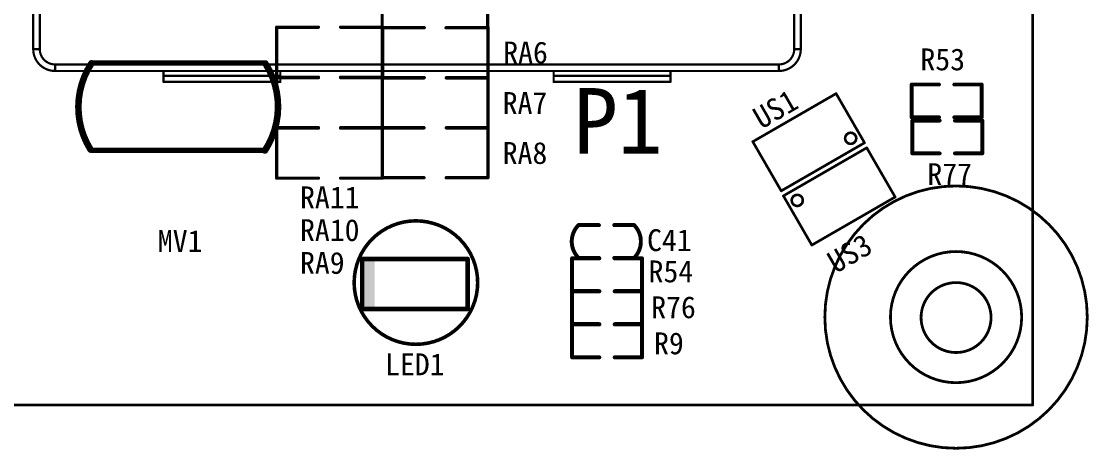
# Model space of a CAD drawing. Extents: x 780 to 1278, y 406 to 602.
# Drawn here: x 1119.8 to 1168.6, y 519.57 to 539.16 of the extents above; entities that cross this region are included whole.
import ezdxf

# ---------------------------------------------------------------- set-up
doc = ezdxf.new("R2010")
doc.units = 0
doc.header["$MEASUREMENT"] = 0
doc.layers.get('0').update_dxf_attribs({"linetype": 'CONTINUOUS'})
doc.layers.add('KEEPOUTLAYER', color=6, linetype='CONTINUOUS')
doc.layers.add('TOPOVERLAY', color=7, linetype='CONTINUOUS')
doc.styles.get("Standard").update_dxf_attribs({"font": ''})
doc.styles.get('Standard').set_extended_font_data('SimSun')

# ---------------------------------------------------------------- blocks, each defined once
blk = doc.blocks.new('MV_2')
at = {"layer": 'TOPOVERLAY', "const_width": 0.3}
for points in [[(-4.009, -1.964, -0.29277), (-3.966, 1.981)], [(4.009, 1.938, -0.29277), (3.966, -2.007)]]:
    blk.add_lwpolyline(points, format="xyb", dxfattribs=at)
at = {"layer": 'TOPOVERLAY'}
for points, const_width in [([(-4.041, 1.981, 1), (-3.891, 1.981, 1)], 0.15), ([(-4.023, 2, 1), (-3.908, 2, 1)], 0.115), ([(3.934, 1.938, 1), (4.084, 1.938, 1)], 0.15), ([(3.952, 2, 1), (4.067, 2, 1)], 0.115), ([(-4.084, -1.964, 1), (-3.934, -1.964, 1)], 0.15), ([(-4.067, -2, 1), (-3.952, -2, 1)], 0.115), ([(3.891, -2.007, 1), (4.041, -2.007, 1)], 0.15), ([(3.908, -2, 1), (4.023, -2, 1)], 0.115)]:
    blk.add_lwpolyline(points, format="xyb", close=True, dxfattribs=dict(at, const_width=const_width))
at = {"layer": 'TOPOVERLAY', "const_width": 0.23}
for points in [[(-3.966, 2), (4.009, 2)], [(-4.009, -2), (3.966, -2)]]:
    blk.add_lwpolyline(points, dxfattribs=at)
blk = doc.blocks.new('0805_19')
at = {"layer": 'TOPOVERLAY', "const_width": 0.15}
for points in [[(-2.413, 1.143), (-0.508, 1.143)], [(-2.413, -1.143), (-2.413, 1.143)], [(0.508, 1.143), (2.413, 1.143)], [(2.413, -1.143), (2.413, 1.143)], [(-2.413, -1.143), (-0.508, -1.143)], [(0.508, -1.143), (2.413, -1.143)]]:
    blk.add_lwpolyline(points, dxfattribs=at)
at = {"layer": 'TOPOVERLAY', "const_width": 0.075}
for points in [[(-2.451, 1.143, 1), (-2.375, 1.143, 1)], [(-2.451, 1.143, 1), (-2.375, 1.143, 1)], [(-0.546, 1.143, 1), (-0.47, 1.143, 1)], [(0.47, 1.143, 1), (0.546, 1.143, 1)], [(2.375, 1.143, 1), (2.451, 1.143, 1)], [(2.375, 1.143, 1), (2.451, 1.143, 1)], [(-2.451, -1.143, 1), (-2.375, -1.143, 1)], [(-2.451, -1.143, 1), (-2.375, -1.143, 1)], [(-0.546, -1.143, 1), (-0.47, -1.143, 1)], [(0.47, -1.143, 1), (0.546, -1.143, 1)], [(2.375, -1.143, 1), (2.451, -1.143, 1)], [(2.375, -1.143, 1), (2.451, -1.143, 1)]]:
    blk.add_lwpolyline(points, format="xyb", close=True, dxfattribs=at)
blk = doc.blocks.new('0805_20')
at = {"layer": 'TOPOVERLAY', "const_width": 0.15}
for points in [[(-0.508, 1.143), (-2.413, 1.143)], [(-2.413, 1.143), (-2.413, -1.143)], [(2.413, 1.143), (0.508, 1.143)], [(2.413, 1.143), (2.413, -1.143)], [(-0.508, -1.143), (-2.413, -1.143)], [(2.413, -1.143), (0.508, -1.143)]]:
    blk.add_lwpolyline(points, dxfattribs=at)
at = {"layer": 'TOPOVERLAY', "const_width": 0.075}
for points in [[(-2.451, 1.143, 1), (-2.375, 1.143, 1)], [(-2.451, 1.143, 1), (-2.375, 1.143, 1)], [(-0.546, 1.143, 1), (-0.47, 1.143, 1)], [(0.47, 1.143, 1), (0.546, 1.143, 1)], [(2.375, 1.143, 1), (2.451, 1.143, 1)], [(2.375, 1.143, 1), (2.451, 1.143, 1)], [(-2.451, -1.143, 1), (-2.375, -1.143, 1)], [(-2.451, -1.143, 1), (-2.375, -1.143, 1)], [(-0.546, -1.143, 1), (-0.47, -1.143, 1)], [(0.47, -1.143, 1), (0.546, -1.143, 1)], [(2.375, -1.143, 1), (2.451, -1.143, 1)], [(2.375, -1.143, 1), (2.451, -1.143, 1)]]:
    blk.add_lwpolyline(points, format="xyb", close=True, dxfattribs=at)
blk = doc.blocks.new('0805_21')
at = {"layer": 'TOPOVERLAY', "const_width": 0.15}
for points in [[(-0.508, 1.143), (-2.413, 1.143)], [(-2.413, 1.143), (-2.413, -1.143)], [(2.413, 1.143), (0.508, 1.143)], [(2.413, 1.143), (2.413, -1.143)], [(-0.508, -1.143), (-2.413, -1.143)], [(2.413, -1.143), (0.508, -1.143)]]:
    blk.add_lwpolyline(points, dxfattribs=at)
at = {"layer": 'TOPOVERLAY', "const_width": 0.075}
for points in [[(-2.451, 1.143, 1), (-2.375, 1.143, 1)], [(-2.451, 1.143, 1), (-2.375, 1.143, 1)], [(-0.546, 1.143, 1), (-0.47, 1.143, 1)], [(0.47, 1.143, 1), (0.546, 1.143, 1)], [(2.375, 1.143, 1), (2.451, 1.143, 1)], [(2.375, 1.143, 1), (2.451, 1.143, 1)], [(-2.451, -1.143, 1), (-2.375, -1.143, 1)], [(-2.451, -1.143, 1), (-2.375, -1.143, 1)], [(-0.546, -1.143, 1), (-0.47, -1.143, 1)], [(0.47, -1.143, 1), (0.546, -1.143, 1)], [(2.375, -1.143, 1), (2.451, -1.143, 1)], [(2.375, -1.143, 1), (2.451, -1.143, 1)]]:
    blk.add_lwpolyline(points, format="xyb", close=True, dxfattribs=at)
blk = doc.blocks.new('0805LED_83')
at = {"layer": 'TOPOVERLAY', "const_width": 0.203}
for points in [[(-2.591, -1.137), (-2.591, 1.149)], [(-2.591, 1.149), (-0.686, 1.149)], [(-0.686, 1.149), (0.33, 1.149)], [(0.33, 1.149), (2.235, 1.149)], [(2.235, -1.137), (2.235, 1.149)], [(-2.591, -1.137), (-0.686, -1.137)], [(-0.686, -1.137), (0.33, -1.137)], [(0.33, -1.137), (2.235, -1.137)]]:
    blk.add_lwpolyline(points, dxfattribs=at)
at = {"layer": 'TOPOVERLAY', "const_width": 0.102}
for points in [[(-2.642, 1.149, 1), (-2.54, 1.149, 1)], [(-2.642, 1.149, 1), (-2.54, 1.149, 1)], [(-0.737, 1.149, 1), (-0.635, 1.149, 1)], [(-0.737, 1.149, 1), (-0.635, 1.149, 1)], [(0.279, 1.149, 1), (0.381, 1.149, 1)], [(0.279, 1.149, 1), (0.381, 1.149, 1)], [(2.184, 1.149, 1), (2.286, 1.149, 1)], [(2.184, 1.149, 1), (2.286, 1.149, 1)], [(-2.642, -1.137, 1), (-2.54, -1.137, 1)], [(-2.642, -1.137, 1), (-2.54, -1.137, 1)], [(-0.737, -1.137, 1), (-0.635, -1.137, 1)], [(-0.737, -1.137, 1), (-0.635, -1.137, 1)], [(0.279, -1.137, 1), (0.381, -1.137, 1)], [(0.279, -1.137, 1), (0.381, -1.137, 1)], [(2.184, -1.137, 1), (2.286, -1.137, 1)], [(2.184, -1.137, 1), (2.286, -1.137, 1)]]:
    blk.add_lwpolyline(points, format="xyb", close=True, dxfattribs=at)
at = {"layer": 'TOPOVERLAY'}
blk.add_solid([(-2.574, -1.136), (-2.015, -1.136), (-2.574, 1.15), (-2.015, 1.15)], dxfattribs=at)
blk = doc.blocks.new('0603_106')
at = {"layer": 'TOPOVERLAY', "const_width": 0.178}
for points in [[(-0.75, 1.6), (0.75, 1.6)], [(-0.75, 1.6), (-0.75, 0.35)], [(0.75, 1.6), (0.75, 0.35)], [(-0.75, -0.35), (-0.75, -1.6)], [(0.75, -0.35), (0.75, -1.6)], [(-0.75, -1.6), (0.75, -1.6)]]:
    blk.add_lwpolyline(points, dxfattribs=at)
at = {"layer": 'TOPOVERLAY', "const_width": 0.0889}
for points in [[(-0.794, 1.6, 1), (-0.706, 1.6, 1)], [(-0.794, 1.6, 1), (-0.706, 1.6, 1)], [(0.706, 1.6, 1), (0.794, 1.6, 1)], [(0.706, 1.6, 1), (0.794, 1.6, 1)], [(-0.794, 0.35, 1), (-0.706, 0.35, 1)], [(0.706, 0.35, 1), (0.794, 0.35, 1)], [(-0.794, -0.35, 1), (-0.706, -0.35, 1)], [(0.706, -0.35, 1), (0.794, -0.35, 1)], [(-0.794, -1.6, 1), (-0.706, -1.6, 1)], [(-0.794, -1.6, 1), (-0.706, -1.6, 1)], [(0.706, -1.6, 1), (0.794, -1.6, 1)], [(0.706, -1.6, 1), (0.794, -1.6, 1)]]:
    blk.add_lwpolyline(points, format="xyb", close=True, dxfattribs=at)
blk = doc.blocks.new('0805_169')
at = {"layer": 'TOPOVERLAY', "const_width": 0.15}
for points in [[(-2.413, 1.143), (-0.508, 1.143)], [(-2.413, -1.143), (-2.413, 1.143)], [(0.508, 1.143), (2.413, 1.143)], [(2.413, -1.143), (2.413, 1.143)], [(-2.413, -1.143), (-0.508, -1.143)], [(0.508, -1.143), (2.413, -1.143)]]:
    blk.add_lwpolyline(points, dxfattribs=at)
at = {"layer": 'TOPOVERLAY', "const_width": 0.075}
for points in [[(-2.451, 1.143, 1), (-2.375, 1.143, 1)], [(-2.451, 1.143, 1), (-2.375, 1.143, 1)], [(-0.546, 1.143, 1), (-0.47, 1.143, 1)], [(0.47, 1.143, 1), (0.546, 1.143, 1)], [(2.375, 1.143, 1), (2.451, 1.143, 1)], [(2.375, 1.143, 1), (2.451, 1.143, 1)], [(-2.451, -1.143, 1), (-2.375, -1.143, 1)], [(-2.451, -1.143, 1), (-2.375, -1.143, 1)], [(-0.546, -1.143, 1), (-0.47, -1.143, 1)], [(0.47, -1.143, 1), (0.546, -1.143, 1)], [(2.375, -1.143, 1), (2.451, -1.143, 1)], [(2.375, -1.143, 1), (2.451, -1.143, 1)]]:
    blk.add_lwpolyline(points, format="xyb", close=True, dxfattribs=at)
blk = doc.blocks.new('0603C_207')
at = {"layer": 'TOPOVERLAY', "const_width": 0.18}
for points in [[(-0.75, 1.283, -0.414214), (0.75, 1.283)], [(0.75, -1.257, -0.414214), (-0.75, -1.257)]]:
    blk.add_lwpolyline(points, format="xyb", dxfattribs=at)
for points in [[(-0.75, 1.283), (-0.75, 0.35)], [(0.75, 1.283), (0.75, 0.35)], [(-0.75, -0.35), (-0.75, -1.257)], [(0.75, -0.35), (0.75, -1.257)]]:
    blk.add_lwpolyline(points, dxfattribs=at)
at = {"layer": 'TOPOVERLAY', "const_width": 0.09}
for points in [[(-0.795, 1.283, 1), (-0.705, 1.283, 1)], [(-0.795, 1.283, 1), (-0.705, 1.283, 1)], [(0.705, 1.283, 1), (0.795, 1.283, 1)], [(0.705, 1.283, 1), (0.795, 1.283, 1)], [(-0.795, 0.35, 1), (-0.705, 0.35, 1)], [(0.705, 0.35, 1), (0.795, 0.35, 1)], [(-0.795, -0.35, 1), (-0.705, -0.35, 1)], [(0.705, -0.35, 1), (0.795, -0.35, 1)], [(-0.795, -1.257, 1), (-0.705, -1.257, 1)], [(-0.795, -1.257, 1), (-0.705, -1.257, 1)], [(0.705, -1.257, 1), (0.795, -1.257, 1)], [(0.705, -1.257, 1), (0.795, -1.257, 1)]]:
    blk.add_lwpolyline(points, format="xyb", close=True, dxfattribs=at)
blk = doc.blocks.new('0603_208')
at = {"layer": 'TOPOVERLAY', "const_width": 0.178}
for points in [[(-0.75, 0.35), (-0.75, 1.6)], [(0.75, 1.6), (-0.75, 1.6)], [(0.75, 0.35), (0.75, 1.6)], [(-0.75, -1.6), (-0.75, -0.35)], [(0.75, -1.6), (0.75, -0.35)], [(0.75, -1.6), (-0.75, -1.6)]]:
    blk.add_lwpolyline(points, dxfattribs=at)
at = {"layer": 'TOPOVERLAY', "const_width": 0.0889}
for points in [[(-0.794, 1.6, 1), (-0.706, 1.6, 1)], [(-0.794, 1.6, 1), (-0.706, 1.6, 1)], [(0.706, 1.6, 1), (0.794, 1.6, 1)], [(0.706, 1.6, 1), (0.794, 1.6, 1)], [(-0.794, 0.35, 1), (-0.706, 0.35, 1)], [(0.706, 0.35, 1), (0.794, 0.35, 1)], [(-0.794, -0.35, 1), (-0.706, -0.35, 1)], [(0.706, -0.35, 1), (0.794, -0.35, 1)], [(-0.794, -1.6, 1), (-0.706, -1.6, 1)], [(-0.794, -1.6, 1), (-0.706, -1.6, 1)], [(0.706, -1.6, 1), (0.794, -1.6, 1)], [(0.706, -1.6, 1), (0.794, -1.6, 1)]]:
    blk.add_lwpolyline(points, format="xyb", close=True, dxfattribs=at)
blk = doc.blocks.new('0603_209')
at = {"layer": 'TOPOVERLAY', "const_width": 0.178}
for points in [[(-0.75, 0.35), (-0.75, 1.6)], [(0.75, 1.6), (-0.75, 1.6)], [(0.75, 0.35), (0.75, 1.6)], [(-0.75, -1.6), (-0.75, -0.35)], [(0.75, -1.6), (0.75, -0.35)], [(0.75, -1.6), (-0.75, -1.6)]]:
    blk.add_lwpolyline(points, dxfattribs=at)
at = {"layer": 'TOPOVERLAY', "const_width": 0.0889}
for points in [[(-0.794, 1.6, 1), (-0.706, 1.6, 1)], [(-0.794, 1.6, 1), (-0.706, 1.6, 1)], [(0.706, 1.6, 1), (0.794, 1.6, 1)], [(0.706, 1.6, 1), (0.794, 1.6, 1)], [(-0.794, 0.35, 1), (-0.706, 0.35, 1)], [(0.706, 0.35, 1), (0.794, 0.35, 1)], [(-0.794, -0.35, 1), (-0.706, -0.35, 1)], [(0.706, -0.35, 1), (0.794, -0.35, 1)], [(-0.794, -1.6, 1), (-0.706, -1.6, 1)], [(-0.794, -1.6, 1), (-0.706, -1.6, 1)], [(0.706, -1.6, 1), (0.794, -1.6, 1)], [(0.706, -1.6, 1), (0.794, -1.6, 1)]]:
    blk.add_lwpolyline(points, format="xyb", close=True, dxfattribs=at)
blk = doc.blocks.new('0603_210')
at = {"layer": 'TOPOVERLAY', "const_width": 0.178}
for points in [[(-0.75, 1.6), (-0.75, 0.35)], [(-0.75, 1.6), (0.75, 1.6)], [(0.75, 1.6), (0.75, 0.35)], [(-0.75, -0.35), (-0.75, -1.6)], [(0.75, -0.35), (0.75, -1.6)], [(-0.75, -1.6), (0.75, -1.6)]]:
    blk.add_lwpolyline(points, dxfattribs=at)
at = {"layer": 'TOPOVERLAY', "const_width": 0.0889}
for points in [[(-0.794, 1.6, 1), (-0.706, 1.6, 1)], [(-0.794, 1.6, 1), (-0.706, 1.6, 1)], [(0.706, 1.6, 1), (0.794, 1.6, 1)], [(0.706, 1.6, 1), (0.794, 1.6, 1)], [(-0.794, 0.35, 1), (-0.706, 0.35, 1)], [(0.706, 0.35, 1), (0.794, 0.35, 1)], [(-0.794, -0.35, 1), (-0.706, -0.35, 1)], [(0.706, -0.35, 1), (0.794, -0.35, 1)], [(-0.794, -1.6, 1), (-0.706, -1.6, 1)], [(-0.794, -1.6, 1), (-0.706, -1.6, 1)], [(0.706, -1.6, 1), (0.794, -1.6, 1)], [(0.706, -1.6, 1), (0.794, -1.6, 1)]]:
    blk.add_lwpolyline(points, format="xyb", close=True, dxfattribs=at)
blk = doc.blocks.new('0603_211')
at = {"layer": 'TOPOVERLAY', "const_width": 0.178}
for points in [[(-0.75, 1.6), (-0.75, 0.35)], [(-0.75, 1.6), (0.75, 1.6)], [(0.75, 1.6), (0.75, 0.35)], [(-0.75, -0.35), (-0.75, -1.6)], [(0.75, -0.35), (0.75, -1.6)], [(-0.75, -1.6), (0.75, -1.6)]]:
    blk.add_lwpolyline(points, dxfattribs=at)
at = {"layer": 'TOPOVERLAY', "const_width": 0.0889}
for points in [[(-0.794, 1.6, 1), (-0.706, 1.6, 1)], [(-0.794, 1.6, 1), (-0.706, 1.6, 1)], [(0.706, 1.6, 1), (0.794, 1.6, 1)], [(0.706, 1.6, 1), (0.794, 1.6, 1)], [(-0.794, 0.35, 1), (-0.706, 0.35, 1)], [(0.706, 0.35, 1), (0.794, 0.35, 1)], [(-0.794, -0.35, 1), (-0.706, -0.35, 1)], [(0.706, -0.35, 1), (0.794, -0.35, 1)], [(-0.794, -1.6, 1), (-0.706, -1.6, 1)], [(-0.794, -1.6, 1), (-0.706, -1.6, 1)], [(0.706, -1.6, 1), (0.794, -1.6, 1)], [(0.706, -1.6, 1), (0.794, -1.6, 1)]]:
    blk.add_lwpolyline(points, format="xyb", close=True, dxfattribs=at)
blk = doc.blocks.new('0805_212')
at = {"layer": 'TOPOVERLAY', "const_width": 0.15}
for points in [[(-2.413, 1.143), (-0.508, 1.143)], [(-2.413, -1.143), (-2.413, 1.143)], [(0.508, 1.143), (2.413, 1.143)], [(2.413, -1.143), (2.413, 1.143)], [(-2.413, -1.143), (-0.508, -1.143)], [(0.508, -1.143), (2.413, -1.143)]]:
    blk.add_lwpolyline(points, dxfattribs=at)
at = {"layer": 'TOPOVERLAY', "const_width": 0.075}
for points in [[(-2.451, 1.143, 1), (-2.375, 1.143, 1)], [(-2.451, 1.143, 1), (-2.375, 1.143, 1)], [(-0.546, 1.143, 1), (-0.47, 1.143, 1)], [(0.47, 1.143, 1), (0.546, 1.143, 1)], [(2.375, 1.143, 1), (2.451, 1.143, 1)], [(2.375, 1.143, 1), (2.451, 1.143, 1)], [(-2.451, -1.143, 1), (-2.375, -1.143, 1)], [(-2.451, -1.143, 1), (-2.375, -1.143, 1)], [(-0.546, -1.143, 1), (-0.47, -1.143, 1)], [(0.47, -1.143, 1), (0.546, -1.143, 1)], [(2.375, -1.143, 1), (2.451, -1.143, 1)], [(2.375, -1.143, 1), (2.451, -1.143, 1)]]:
    blk.add_lwpolyline(points, format="xyb", close=True, dxfattribs=at)
blk = doc.blocks.new('0805_213')
at = {"layer": 'TOPOVERLAY', "const_width": 0.15}
for points in [[(-2.413, 1.143), (-0.508, 1.143)], [(-2.413, -1.143), (-2.413, 1.143)], [(0.508, 1.143), (2.413, 1.143)], [(2.413, -1.143), (2.413, 1.143)], [(-2.413, -1.143), (-0.508, -1.143)], [(0.508, -1.143), (2.413, -1.143)]]:
    blk.add_lwpolyline(points, dxfattribs=at)
at = {"layer": 'TOPOVERLAY', "const_width": 0.075}
for points in [[(-2.451, 1.143, 1), (-2.375, 1.143, 1)], [(-2.451, 1.143, 1), (-2.375, 1.143, 1)], [(-0.546, 1.143, 1), (-0.47, 1.143, 1)], [(0.47, 1.143, 1), (0.546, 1.143, 1)], [(2.375, 1.143, 1), (2.451, 1.143, 1)], [(2.375, 1.143, 1), (2.451, 1.143, 1)], [(-2.451, -1.143, 1), (-2.375, -1.143, 1)], [(-2.451, -1.143, 1), (-2.375, -1.143, 1)], [(-0.546, -1.143, 1), (-0.47, -1.143, 1)], [(0.47, -1.143, 1), (0.546, -1.143, 1)], [(2.375, -1.143, 1), (2.451, -1.143, 1)], [(2.375, -1.143, 1), (2.451, -1.143, 1)]]:
    blk.add_lwpolyline(points, format="xyb", close=True, dxfattribs=at)
blk = doc.blocks.new('0805_214')
at = {"layer": 'TOPOVERLAY', "const_width": 0.15}
for points in [[(-0.508, 1.143), (-2.413, 1.143)], [(-2.413, 1.143), (-2.413, -1.143)], [(2.413, 1.143), (0.508, 1.143)], [(2.413, 1.143), (2.413, -1.143)], [(-0.508, -1.143), (-2.413, -1.143)], [(2.413, -1.143), (0.508, -1.143)]]:
    blk.add_lwpolyline(points, dxfattribs=at)
at = {"layer": 'TOPOVERLAY', "const_width": 0.075}
for points in [[(-2.451, 1.143, 1), (-2.375, 1.143, 1)], [(-2.451, 1.143, 1), (-2.375, 1.143, 1)], [(-0.546, 1.143, 1), (-0.47, 1.143, 1)], [(0.47, 1.143, 1), (0.546, 1.143, 1)], [(2.375, 1.143, 1), (2.451, 1.143, 1)], [(2.375, 1.143, 1), (2.451, 1.143, 1)], [(-2.451, -1.143, 1), (-2.375, -1.143, 1)], [(-2.451, -1.143, 1), (-2.375, -1.143, 1)], [(-0.546, -1.143, 1), (-0.47, -1.143, 1)], [(0.47, -1.143, 1), (0.546, -1.143, 1)], [(2.375, -1.143, 1), (2.451, -1.143, 1)], [(2.375, -1.143, 1), (2.451, -1.143, 1)]]:
    blk.add_lwpolyline(points, format="xyb", close=True, dxfattribs=at)
blk = doc.blocks.new('SSOP_EL3H7_218')
at = {"layer": 'TOPOVERLAY', "const_width": 0.12}
for points in [[(-2.2, -1.3), (-2.2, 1.3)], [(2.2, 1.3), (-2.2, 1.3)], [(2.2, -1.3), (2.2, 1.3)], [(2.2, -1.3), (-2.2, -1.3)]]:
    blk.add_lwpolyline(points, dxfattribs=at)
at = {"layer": 'TOPOVERLAY'}
for points, const_width in [([(-2.23, 1.3, 1), (-2.17, 1.3, 1)], 0.0599), ([(-2.23, 1.3, 1), (-2.17, 1.3, 1)], 0.0599), ([(-1.5, 0.805, 1), (-2.007, 0.805, 1)], 0.12), ([(2.17, 1.3, 1), (2.23, 1.3, 1)], 0.0599), ([(2.17, 1.3, 1), (2.23, 1.3, 1)], 0.0599), ([(-2.037, 0.805, 1), (-1.977, 0.805, 1)], 0.0599), ([(-1.53, 0.805, 1), (-1.47, 0.805, 1)], 0.0599), ([(-2.23, -1.3, 1), (-2.17, -1.3, 1)], 0.0599), ([(-2.23, -1.3, 1), (-2.17, -1.3, 1)], 0.0599), ([(2.17, -1.3, 1), (2.23, -1.3, 1)], 0.0599), ([(2.17, -1.3, 1), (2.23, -1.3, 1)], 0.0599)]:
    blk.add_lwpolyline(points, format="xyb", close=True, dxfattribs=dict(at, const_width=const_width))
blk = doc.blocks.new('SSOP_EL3H7_219')
at = {"layer": 'TOPOVERLAY', "const_width": 0.12}
for points in [[(-2.2, 1.3), (-2.2, -1.3)], [(-2.2, 1.3), (2.2, 1.3)], [(2.2, 1.3), (2.2, -1.3)], [(-2.2, -1.3), (2.2, -1.3)]]:
    blk.add_lwpolyline(points, dxfattribs=at)
at = {"layer": 'TOPOVERLAY'}
for points, const_width in [([(-2.23, 1.3, 1), (-2.17, 1.3, 1)], 0.0599), ([(-2.23, 1.3, 1), (-2.17, 1.3, 1)], 0.0599), ([(-1.5, 0.805, 1), (-2.007, 0.805, 1)], 0.12), ([(2.17, 1.3, 1), (2.23, 1.3, 1)], 0.0599), ([(2.17, 1.3, 1), (2.23, 1.3, 1)], 0.0599), ([(-2.037, 0.805, 1), (-1.977, 0.805, 1)], 0.0599), ([(-1.53, 0.805, 1), (-1.47, 0.805, 1)], 0.0599), ([(-2.23, -1.3, 1), (-2.17, -1.3, 1)], 0.0599), ([(-2.23, -1.3, 1), (-2.17, -1.3, 1)], 0.0599), ([(2.17, -1.3, 1), (2.23, -1.3, 1)], 0.0599), ([(2.17, -1.3, 1), (2.23, -1.3, 1)], 0.0599)]:
    blk.add_lwpolyline(points, format="xyb", close=True, dxfattribs=dict(at, const_width=const_width))

msp = doc.modelspace()

# ---------------------------------------------------------------- linework, layer by layer
at = {"layer": 'KEEPOUTLAYER', "const_width": 0.127}
for points in [[(1166.04, 521.611), (1166.04, 567.611)], [(831.04, 521.611), (1166.04, 521.611)]]:
    msp.add_lwpolyline(points, dxfattribs=at)
at = {"layer": 'KEEPOUTLAYER'}
for points, const_width in [([(1164.14, 525.611, 1), (1160.94, 525.611, 1)], 0.127), ([(1160.908, 525.611, 1), (1160.972, 525.611, 1)], 0.0635), ([(1164.108, 525.611, 1), (1164.172, 525.611, 1)], 0.0635), ([(1166.008, 521.611, 1), (1166.072, 521.611, 1)], 0.0635), ([(1166.008, 521.611, 1), (1166.072, 521.611, 1)], 0.0635)]:
    msp.add_lwpolyline(points, format="xyb", close=True, dxfattribs=dict(at, const_width=const_width))
at = {"layer": 'TOPOVERLAY', "const_width": 0.1}
for points in [[(1120.34, 537.891), (1120.34, 563.391)], [(1120.64, 537.891), (1120.64, 563.391)], [(1155.14, 537.891), (1155.14, 563.391)], [(1155.44, 537.891), (1155.44, 563.391)], [(1120.34, 537.891), (1120.64, 537.891)], [(1155.14, 537.891), (1155.44, 537.891)], [(1121.34, 537.191), (1154.44, 537.191)], [(1121.34, 536.891), (1121.34, 537.191)], [(1121.34, 536.891), (1154.44, 536.891)], [(1126.296, 536.671), (1126.296, 536.891)], [(1131.64, 536.391), (1131.64, 536.891)], [(1144.14, 536.391), (1144.14, 536.891)], [(1149.484, 536.671), (1149.484, 536.891)], [(1154.44, 536.891), (1154.44, 537.191)], [(1126.296, 536.671), (1131.64, 536.671)], [(1126.297, 536.391), (1126.297, 536.671)], [(1126.297, 536.391), (1131.64, 536.391)], [(1144.14, 536.671), (1149.484, 536.671)], [(1144.14, 536.391), (1149.483, 536.391)], [(1149.483, 536.391), (1149.483, 536.671)]]:
    msp.add_lwpolyline(points, dxfattribs=at)
at = {"layer": 'TOPOVERLAY'}
for points, const_width in [([(1120.315, 537.891, 1), (1120.365, 537.891, 1)], 0.05), ([(1120.315, 537.891, 1), (1120.365, 537.891, 1)], 0.05), ([(1120.315, 537.891, 1), (1120.365, 537.891, 1)], 0.05), ([(1120.615, 537.891, 1), (1120.665, 537.891, 1)], 0.05), ([(1120.615, 537.891, 1), (1120.665, 537.891, 1)], 0.05), ([(1120.615, 537.891, 1), (1120.665, 537.891, 1)], 0.05), ([(1155.115, 537.891, 1), (1155.165, 537.891, 1)], 0.05), ([(1155.115, 537.891, 1), (1155.165, 537.891, 1)], 0.05), ([(1155.115, 537.891, 1), (1155.165, 537.891, 1)], 0.05), ([(1155.415, 537.891, 1), (1155.465, 537.891, 1)], 0.05), ([(1155.415, 537.891, 1), (1155.465, 537.891, 1)], 0.05), ([(1155.415, 537.891, 1), (1155.465, 537.891, 1)], 0.05), ([(1121.315, 537.191, 1), (1121.365, 537.191, 1)], 0.05), ([(1121.315, 537.191, 1), (1121.365, 537.191, 1)], 0.05), ([(1121.315, 537.191, 1), (1121.365, 537.191, 1)], 0.05), ([(1121.315, 536.891, 1), (1121.365, 536.891, 1)], 0.05), ([(1121.315, 536.891, 1), (1121.365, 536.891, 1)], 0.05), ([(1121.315, 536.891, 1), (1121.365, 536.891, 1)], 0.05), ([(1126.271, 536.891, 1), (1126.321, 536.891, 1)], 0.05), ([(1131.615, 536.891, 1), (1131.665, 536.891, 1)], 0.05), ([(1144.115, 536.891, 1), (1144.165, 536.891, 1)], 0.05), ([(1149.459, 536.891, 1), (1149.509, 536.891, 1)], 0.05), ([(1154.415, 537.191, 1), (1154.465, 537.191, 1)], 0.05), ([(1154.415, 537.191, 1), (1154.465, 537.191, 1)], 0.05), ([(1154.415, 537.191, 1), (1154.465, 537.191, 1)], 0.05), ([(1154.415, 536.891, 1), (1154.465, 536.891, 1)], 0.05), ([(1154.415, 536.891, 1), (1154.465, 536.891, 1)], 0.05), ([(1154.415, 536.891, 1), (1154.465, 536.891, 1)], 0.05), ([(1126.271, 536.671, 1), (1126.321, 536.671, 1)], 0.05), ([(1126.271, 536.671, 1), (1126.321, 536.671, 1)], 0.05), ([(1126.272, 536.671, 1), (1126.322, 536.671, 1)], 0.05), ([(1126.272, 536.391, 1), (1126.322, 536.391, 1)], 0.05), ([(1126.272, 536.391, 1), (1126.322, 536.391, 1)], 0.05), ([(1131.615, 536.671, 1), (1131.665, 536.671, 1)], 0.05), ([(1131.615, 536.391, 1), (1131.665, 536.391, 1)], 0.05), ([(1131.615, 536.391, 1), (1131.665, 536.391, 1)], 0.05), ([(1144.115, 536.671, 1), (1144.165, 536.671, 1)], 0.05), ([(1144.115, 536.391, 1), (1144.165, 536.391, 1)], 0.05), ([(1144.115, 536.391, 1), (1144.165, 536.391, 1)], 0.05), ([(1149.458, 536.671, 1), (1149.508, 536.671, 1)], 0.05), ([(1149.458, 536.391, 1), (1149.508, 536.391, 1)], 0.05), ([(1149.458, 536.391, 1), (1149.508, 536.391, 1)], 0.05), ([(1149.459, 536.671, 1), (1149.509, 536.671, 1)], 0.05), ([(1149.459, 536.671, 1), (1149.509, 536.671, 1)], 0.05), ([(1168.54, 525.631, 1), (1156.54, 525.631, 1)], 0.127), ([(1140.682, 527.211, 1), (1134.998, 527.211, 1)], 0.127), ([(1140.646, 527.211, 1), (1135.034, 527.211, 1)], 0.127), ([(1165.54, 525.631, 1), (1159.54, 525.631, 1)], 0.127), ([(1134.966, 527.211, 1), (1135.03, 527.211, 1)], 0.0635), ([(1135.002, 527.211, 1), (1135.066, 527.211, 1)], 0.0635), ([(1140.614, 527.211, 1), (1140.678, 527.211, 1)], 0.0635), ([(1140.65, 527.211, 1), (1140.714, 527.211, 1)], 0.0635), ([(1156.508, 525.631, 1), (1156.572, 525.631, 1)], 0.0635), ([(1159.508, 525.631, 1), (1159.572, 525.631, 1)], 0.0635), ([(1165.508, 525.631, 1), (1165.572, 525.631, 1)], 0.0635), ([(1168.508, 525.631, 1), (1168.572, 525.631, 1)], 0.0635)]:
    msp.add_lwpolyline(points, format="xyb", close=True, dxfattribs=dict(at, const_width=const_width))
at = {"layer": 'TOPOVERLAY', "const_width": 0.1}
for points in [[(1121.34, 536.891, -0.414214), (1120.34, 537.891)], [(1121.34, 537.191, -0.414214), (1120.64, 537.891)], [(1155.14, 537.891, -0.414214), (1154.44, 537.191)], [(1155.44, 537.891, -0.414214), (1154.44, 536.891)]]:
    msp.add_lwpolyline(points, format="xyb", dxfattribs=at)

# ---------------------------------------------------------------- block references
for name, p in [('0805_169', (1138.71, 540.011)), ('MV_2', (1126.97, 535.261)), ('0805_213', (1133.89, 535.441)), ('0805_212', (1133.89, 533.131)), ('0805_19', (1138.72, 533.151)), ('0805LED_83', (1137.97, 527.141))]:
    msp.add_blockref(name, p)
for name, p, rotation in [('0805_214', (1133.89, 537.751), 180), ('0805_21', (1138.73, 537.731), 180), ('0805_20', (1138.72, 535.431), 180), ('SSOP_EL3H7_218', (1155.8, 533.631), 210.0000000000005), ('0603_208', (1162.11, 535.521), 270), ('0603_211', (1162.14, 533.871), 90), ('SSOP_EL3H7_219', (1157.2, 531.151), 30.00000000000054), ('0603C_207', (1146.56, 529.091), 90), ('0603_209', (1146.58, 527.571), 270), ('0603_210', (1146.58, 526.061), 90), ('0603_106', (1146.58, 524.541), 90)]:
    msp.add_blockref(name, p, dxfattribs=dict(rotation=rotation))

# ---------------------------------------------------------------- texts
at = {"layer": 'TOPOVERLAY'}
for s, height, rotation, p in [('RA6', 1, 360, (1141.834, 537.237)), ('R53', 1, 360, (1160.91, 536.921)), ('RA7', 1, 360, (1141.809, 534.926)), ('P1', 3, 360, (1145.04, 533.111)), ('US1', 1, 30, (1153.64, 534.211)), ('RA8', 1, 360, (1141.809, 532.64)), ('R77', 1, 360, (1161.23, 531.671)), ('RA11', 1, 360, (1132.54, 530.611)), ('RA10', 1, 360, (1132.54, 529.111)), ('MV1', 1, 360, (1126.04, 528.611)), ('C41', 1, 360, (1148.41, 528.651)), ('US3', 1, 30, (1157.04, 527.611)), ('RA9', 1, 360, (1132.54, 527.611)), ('R54', 1, 360, (1148.48, 527.221)), ('R76', 1, 360, (1148.6, 525.581)), ('R9', 1, 360, (1148.73, 523.931)), ('LED1', 1, 360, (1136.43, 522.971))]:
    msp.add_text(s, height=height, rotation=rotation, dxfattribs=at).set_placement(p)

doc.saveas('drawing.dxf')
